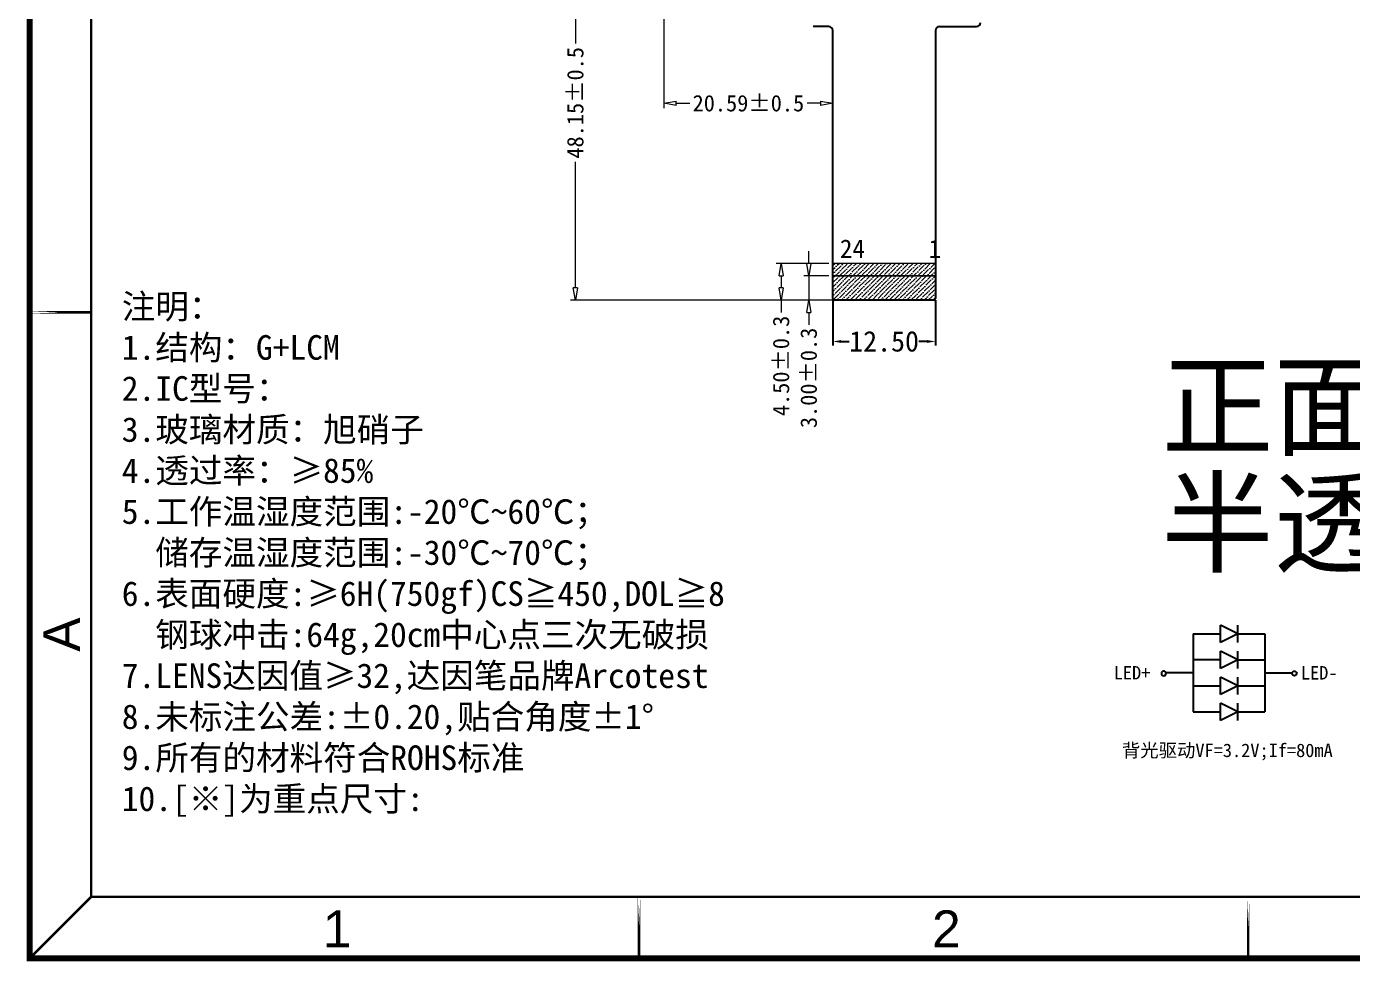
# Model space of a CAD drawing. Header units: millimetres. Extents: x 926 to 2373, y 379 to 806.
# Drawn here: x 1926.3 to 2088, y 378.8 to 492.8 of the extents above; entities that cross this region are included whole.
import ezdxf

# ---------------------------------------------------------------- set-up
doc = ezdxf.new("R2010")
doc.units = ezdxf.units.MM
doc.layers.add('DIM', color=3, linetype='Continuous', lineweight=20)
doc.layers.add('反射片（RD）', color=23, linetype='Continuous')
doc.layers.add('鑫视界图框', color=3, linetype='Continuous')
doc.styles.add('Arial', font='arial.ttf', dxfattribs={"height": 3})
doc.styles.add('C-E02$0$RT', font='ROMANT.SHX')
doc.styles.add('VIEW 2.5', font='', dxfattribs={"height": 2.5})
doc.styles.add('宋体', font='')
doc.styles.add('黑体', font='simhei.ttf')
doc.styles.get('VIEW 2.5').set_extended_font_data('SimSun')
doc.styles.get('宋体').set_extended_font_data('SimSun')
doc.dimstyles.new('ISO-25$0', dxfattribs={"dimtxt": 2, "dimasz": 1.5, "dimexe": 0.6, "dimexo": 0.5, "dimgap": 0.2, "dimtad": 0, "dimzin": 1, "dimdsep": 46, "dimtxsty": '宋体', "dimblk": 'CLOSEDBLANK', "dimcen": 2.5, "dimclrd": 3, "dimclre": 3, "dimclrt": 7, "dimadec": 0, "dimazin": 0, "dimtfac": 1, "dimtmove": 0, "dimatfit": 3, "dimldrblk": 'CLOSEDBLANK', "dimfxl": 1, "dimlwd": 5, "dimlwe": 5, "dimarcsym": 0})
doc.dimstyles.new('VIEW 2.5', dxfattribs={"dimtxt": 1, "dimasz": 1, "dimexe": 0.5, "dimexo": 0.2, "dimgap": 0.09, "dimtad": 1, "dimdsep": 46, "dimtxsty": 'VIEW 2.5', "dimcen": 0.09, "dimclrd": 256, "dimclre": 256, "dimclrt": 256, "dimadec": 0, "dimazin": 0, "dimtp": 0.01, "dimtm": 0.01, "dimtfac": 0.6, "dimtmove": 0, "dimatfit": 0, "dimfxl": 1, "dimtolj": 1, "dimtzin": 0, "dimarcsym": 0})

# ---------------------------------------------------------------- blocks, each defined once
blk = doc.blocks.new('*D66')
at = {"layer": 'Defpoints', "color": 0, "transparency": 16777216}
for p in [(2024.62, 459.59), (2037.12, 459.59), (2037.12, 454.37)]:
    blk.add_point(p, dxfattribs=at)
at = {"layer": 'DIM', "color": 3, "lineweight": -2, "transparency": 16777216}
for p, q in [((2024.62, 459.39), (2024.62, 453.87)), ((2037.12, 459.39), (2037.12, 453.87)), ((2025.62, 454.37), (2026.63, 454.37)), ((2036.12, 454.37), (2035.12, 454.37))]:
    blk.add_line(p, q, dxfattribs=at)
at = {"layer": 'DIM', "color": 3, "transparency": 16777216}
for points in [[(2025.62, 454.54), (2025.62, 454.2), (2024.62, 454.37)], [(2036.12, 454.54), (2036.12, 454.2), (2037.12, 454.37)]]:
    blk.add_solid(points, dxfattribs=at)
at = {"layer": 'DIM', "color": 7, "transparency": 16777216, "insert": (2030.87, 454.37), "char_height": 2.5, "attachment_point": 5, "style": '宋体'}
blk.add_mtext('\\A1;12.50', dxfattribs=at)
blk = doc.blocks.new('_ClosedBlank')
at = {"layer": 'DIM', "color": 0, "linetype": 'Continuous', "lineweight": -2}
for p, q in [((-1, 0.17), (0, 0)), ((-1, 0.17), (-1, -0.17)), ((0, 0), (-1, -0.17))]:
    blk.add_line(p, q, dxfattribs=at)
blk = doc.blocks.new('*D67')
at = {"color": 3, "lineweight": 5}
for p, q in [((2024.12, 463.89), (2017.72, 463.89)), ((2018.32, 462.39), (2018.32, 460.89)), ((2025.71, 459.39), (2017.72, 459.39)), ((2018.32, 459.39), (2018.32, 457.89))]:
    blk.add_line(p, q, dxfattribs=at)
at = {"layer": 'Defpoints', "color": 0}
for p in [(2024.62, 463.89), (2018.32, 459.39), (2026.21, 459.39)]:
    blk.add_point(p, dxfattribs=at)
at = {"color": 3, "lineweight": 5, "xscale": 1.5, "yscale": 1.5, "zscale": 1.5}
for p, rotation in [((2018.32, 463.89), 90), ((2018.32, 459.39), 270)]:
    blk.add_blockref('_ClosedBlank', p, dxfattribs=dict(at, rotation=rotation))
at = {"color": 7, "insert": (2018.32, 451.39), "char_height": 2, "attachment_point": 5, "rotation": 90, "style": '宋体'}
blk.add_mtext('4.50%%P0.3', dxfattribs=at)
blk = doc.blocks.new('*D68')
at = {"color": 3, "lineweight": 5}
for p, q in [((2021.69, 463.89), (2021.69, 465.39)), ((2024.12, 462.39), (2021.09, 462.39)), ((2021.69, 462.39), (2021.69, 459.39)), ((2025.71, 459.39), (2021.09, 459.39)), ((2021.69, 457.89), (2021.69, 456.39))]:
    blk.add_line(p, q, dxfattribs=at)
at = {"layer": 'Defpoints', "color": 0}
for p in [(2024.62, 462.39), (2021.69, 459.39), (2026.21, 459.39)]:
    blk.add_point(p, dxfattribs=at)
at = {"color": 3, "lineweight": 5, "xscale": 1.5, "yscale": 1.5, "zscale": 1.5}
for p, rotation in [((2021.69, 462.39), 270), ((2021.69, 459.39), 90)]:
    blk.add_blockref('_ClosedBlank', p, dxfattribs=dict(at, rotation=rotation))
at = {"color": 7, "insert": (2021.69, 449.93), "char_height": 2, "attachment_point": 5, "rotation": 90, "style": '宋体'}
blk.add_mtext('3.00%%P0.3', dxfattribs=at)
blk = doc.blocks.new('*D69')
at = {"color": 3, "lineweight": 5, "transparency": 16777216}
for p, q in [((2004.03, 538.61), (2004.03, 482.8)), ((2005.53, 483.4), (2007.18, 483.4)), ((2023.12, 483.4), (2021.48, 483.4)), ((2024.62, 484.54), (2024.62, 482.8))]:
    blk.add_line(p, q, dxfattribs=at)
at = {"layer": 'Defpoints', "color": 0, "transparency": 16777216}
for p in [(2004.03, 539.11), (2024.62, 485.04), (2024.62, 483.4)]:
    blk.add_point(p, dxfattribs=at)
at = {"color": 3, "lineweight": 5, "transparency": 16777216, "xscale": 1.5, "yscale": 1.5, "zscale": 1.5, "rotation": 180}
blk.add_blockref('_ClosedBlank', (2004.03, 483.4), dxfattribs=at)
at = {"color": 3, "lineweight": 5, "transparency": 16777216, "xscale": 1.5, "yscale": 1.5, "zscale": 1.5}
blk.add_blockref('_ClosedBlank', (2024.62, 483.4), dxfattribs=at)
at = {"color": 7, "transparency": 16777216, "insert": (2014.33, 483.4), "char_height": 2, "attachment_point": 5, "style": '宋体'}
blk.add_mtext('20.59%%P0.5', dxfattribs=at)
blk = doc.blocks.new('*D70')
at = {"color": 3, "lineweight": 5}
for p, q in [((2020.72, 507.54), (1992.64, 507.54)), ((1993.24, 506.04), (1993.24, 490.68)), ((1993.24, 460.89), (1993.24, 476.25)), ((2026.27, 459.39), (1992.64, 459.39))]:
    blk.add_line(p, q, dxfattribs=at)
at = {"layer": 'Defpoints', "color": 0}
for p in [(2021.22, 507.54), (1993.24, 459.39), (2026.77, 459.39)]:
    blk.add_point(p, dxfattribs=at)
at = {"color": 3, "lineweight": 5, "xscale": 1.5, "yscale": 1.5, "zscale": 1.5}
for p, rotation in [((1993.24, 507.54), 90), ((1993.24, 459.39), 270)]:
    blk.add_blockref('_ClosedBlank', p, dxfattribs=dict(at, rotation=rotation))
at = {"color": 7, "insert": (1993.24, 483.46), "char_height": 2, "attachment_point": 5, "rotation": 90, "style": '宋体'}
blk.add_mtext('48.15%%P0.5', dxfattribs=at)

msp = doc.modelspace()

# ---------------------------------------------------------------- hatches: boundary and pattern name
at = {"lineweight": 9}
h = msp.add_hatch(dxfattribs=at)
h.set_pattern_fill('ANSI36', color=30, scale=3)
h.set_pattern_definition([(45, (1180.60855, 814.47965), (0.19887378, 0.72920387), [0.9375, -0.1875, 0, -0.1875])])
h.paths.add_polyline_path([(2024.6227, 463.8893), (2024.6227, 462.3893), (2037.1227, 462.3893), (2037.1227, 463.8893)])
h.paths.add_polyline_path([(2024.6227, 462.3893), (2024.6227, 459.5893, 0.41421356), (2024.8227, 459.3893), (2036.9227, 459.3893, 0.41421356), (2037.1227, 459.5893), (2037.1227, 462.3893)])

# ---------------------------------------------------------------- linework, layer by layer
at = {"color": 30}
for p, q in [((2024.1227, 492.7621), (2022.2184, 492.7621)), ((2024.6227, 459.5893), (2024.6227, 492.2621)), ((2037.1227, 492.2621), (2037.1227, 459.5893)), ((2037.6227, 492.7621), (2042.1257, 492.7621)), ((2036.9227, 459.3893), (2024.8227, 459.3893))]:
    msp.add_line(p, q, dxfattribs=at)
at = {"color": 30, "lineweight": 9}
msp.add_line((2037.1227, 463.8893), (2024.6227, 463.8893), dxfattribs=at)
at = {"color": 6}
for p, q in [((2068.5424, 418.7193), (2068.5424, 409.2219)), ((2068.5424, 418.7193), (2071.8584, 418.7193)), ((2073.9715, 418.7218), (2071.8583, 419.7784)), ((2073.9715, 418.7218), (2071.8583, 417.6652)), ((2071.8584, 417.6647), (2071.8584, 419.7778)), ((2073.9715, 417.6647), (2073.9715, 419.7778)), ((2073.9715, 418.7218), (2077.2875, 418.7218)), ((2077.2875, 418.7218), (2077.2875, 409.2249)), ((2071.8584, 415.5554), (2068.5424, 415.5554)), ((2073.9715, 415.556), (2071.8583, 416.6126)), ((2073.9715, 415.556), (2071.8583, 414.4994)), ((2071.8584, 414.4989), (2071.8584, 416.612)), ((2073.9715, 414.4989), (2073.9715, 416.612)), ((2073.9715, 415.556), (2077.2875, 415.556)), ((2068.5423, 413.9734), (2065.2263, 413.9734)), ((2077.2875, 413.9734), (2080.6036, 413.9734)), ((2068.5424, 412.3877), (2071.8584, 412.3896)), ((2073.9715, 412.3902), (2071.8583, 413.4468)), ((2073.9715, 412.3902), (2071.8583, 411.3336)), ((2071.8584, 411.3331), (2071.8584, 413.4462)), ((2073.9715, 411.3331), (2073.9715, 413.4462)), ((2073.9715, 412.3902), (2077.2875, 412.3902)), ((2068.5424, 409.2219), (2071.8584, 409.2238)), ((2073.9715, 409.2244), (2071.8583, 410.281)), ((2073.9715, 409.2244), (2071.8583, 408.1678)), ((2071.8584, 408.1673), (2071.8584, 410.2804)), ((2073.9715, 408.1673), (2073.9715, 410.2804)), ((2073.9715, 409.2249), (2077.2875, 409.2249))]:
    msp.add_line(p, q, dxfattribs=at)
at = {"color": 0, "lineweight": 9, "const_width": 0.2}
msp.add_lwpolyline([(2037.1212, 462.3893), (2024.6212, 462.3893)], dxfattribs=at)
at = {"color": 30}
for centre, radius, start, end in [((2042.1257, 493.2621), 0.5, 270, 0), ((2024.1227, 492.2621), 0.5, 0, 90), ((2037.6227, 492.2621), 0.5, 90, 180), ((2024.8227, 459.5893), 0.2, 180, 270), ((2036.9227, 459.5893), 0.2, 270, 360)]:
    msp.add_arc(centre, radius, start, end, dxfattribs=at)
at = {"color": 6, "extrusion": (0, 0, -1)}
msp.add_ellipse((2064.9524, 413.9072), major_axis=(-0.1992, 0.1992), ratio=1, start_param=5.49778714, end_param=11.78097245, dxfattribs=at)
at = {"color": 6}
msp.add_ellipse((2080.8774, 413.9072), major_axis=(0.1992, 0.1992), ratio=1, start_param=5.49778714, end_param=11.78097245, dxfattribs=at)
at = {"layer": '鑫视界图框', "color": 3}
for points, const_width in [([(2372.2175, 379.167), (1926.7175, 379.167), (1926.7175, 694.167), (2372.2175, 694.167)], 0.75), ([(2364.7175, 386.667), (1934.2175, 386.667), (1934.2175, 686.667), (2364.7175, 686.667)], 0.3), ([(1926.7175, 457.917), (1934.1425, 457.917), (1934.1425, 457.917), (1926.7175, 457.917)], 0.3), ([(2001.004, 386.659), (2001.004, 386.659), (2001.004, 379.234), (2001.004, 379.234)], 0.3), ([(2075.254, 386.659), (2075.254, 386.659), (2075.254, 379.234), (2075.254, 379.234)], 0.3)]:
    msp.add_lwpolyline(points, close=True, dxfattribs=dict(at, const_width=const_width))
at = {"layer": '鑫视界图框', "color": 3, "const_width": 0.3}
msp.add_lwpolyline([(1934.2175, 386.667), (1926.7175, 379.167)], dxfattribs=at)

# ---------------------------------------------------------------- texts
at = {"color": 6, "style": '宋体'}
for s, p in [('LED+', (2058.8616, 413.1667)), ('LED-', (2081.6758, 413.1633))]:
    msp.add_text(s, height=1.63848, dxfattribs=at).set_placement(p)
at = {"color": 6, "linetype": 'Continuous', "char_height": 2.243969, "width": 1.830079, "attachment_point": 1, "style": '宋体'}
for s, insert in [('{\\fSimSun|b0|i0|c134|p2;24}', (2025.4859, 466.8083)), ('{\\fSimSun|b0|i0|c134|p2;1}', (2036.2898, 466.7858))]:
    msp.add_mtext(s, dxfattribs=dict(at, insert=insert))
at = {"attachment_point": 1}
for s, insert, char_height, width, style in [('{\\C4;注明：\\P1.结构：\\C1;G+LCM\\P\\C4;2.IC型号：\\C1;\\P\\C4;3.玻璃材质：\\C1;旭硝子\\P\\C4;4.透过率：≥85%\\P5.工作温湿度范围:-20℃~60℃；\\P  储存温湿度范围:-30℃~70℃；\\P6.表面硬度:≥\\C1;6H\\C4;(750gf)CS≧\\C1;450\\C4;,DOL\\C1;≧8\\C4;\\P  钢球冲击:64g,\\C1;20\\C4;cm中心点三次无破损\\P7.LENS达因值≥\\C1;32\\C4;,达因笔品牌Arcotest\\P8.未标注公差:±0.20,\\C1;贴合角度±1°\\P\\C4;9.所有的材料符合ROHS标准\\P10.\\A1;\\C1;[\\fSimSun|b0|i0|c134|p2;※\\fSimHei|b0|i0|c134|p2;]\\C4;为重点尺寸:}', (1937.9554, 460.1413), 3, 137.062358, '黑体'), ('{\\fSimHei|b0|i0|c134|p49;\\C1;正面保护膜单层出货}', (2064.6865, 451.5198), 10, 165.741216, 'Arial'), ('{\\fSimHei|b0|i0|c134|p49;\\C1;半透}', (2064.6865, 437.2493), 10, 34.063537, 'Arial')]:
    msp.add_mtext(s, dxfattribs=dict(at, insert=insert, char_height=char_height, width=width, style=style))
at = {"layer": '反射片（RD）', "color": 7, "insert": (2059.8615, 405.3525), "char_height": 1.640657, "width": 34.852474, "attachment_point": 1, "style": 'C-E02$0$RT'}
msp.add_mtext('{\\fSimSun|b0|i0|c134|p2;背光驱动VF=3.2V;If=80mA}', dxfattribs=at)
at = {"layer": '鑫视界图框', "color": 3, "insert": (1928.3805, 416.5447), "char_height": 4.5, "width": 19.11145, "attachment_point": 1, "rotation": 90, "style": '黑体'}
msp.add_mtext('{\\fArial|b0|i0|c0|p34;A}', dxfattribs=at)
at = {"layer": '鑫视界图框', "color": 3, "char_height": 4.5, "width": 1.892584, "attachment_point": 1, "style": '黑体'}
for s, insert in [('{\\fArial|b0|i0|c0|p34;1}', (1962.4636, 385.0206)), ('{\\fArial|b0|i0|c0|p34;2}', (2036.7136, 385.0206))]:
    msp.add_mtext(s, dxfattribs=dict(at, insert=insert))

# ---------------------------------------------------------------- dimensions: what is measured, and where the dimension line sits
dim = msp.add_linear_dim(base=(2024.6227, 483.4047), p1=(2004.0322, 539.11), p2=(2024.6227, 485.0413), text='<>%%P0.5', dimstyle='ISO-25$0')
dim.commit()
dim.dimension.update_dxf_attribs({"geometry": '*D69', "text_midpoint": (2014.3275, 483.4047)})
for base, p1, p2, text, picture, middle in [((1993.2399, 459.3893), (2021.2184, 507.539), (2026.7665, 459.3893), '<>%%P0.5', '*D70', (1993.2399, 483.4641)), ((2018.3166, 459.3893), (2024.6227, 463.8893), (2026.2051, 459.3893), '<>%%P0.3', '*D67', (2018.3166, 451.3932)), ((2021.688, 459.3893), (2024.6227, 462.3893), (2026.2051, 459.3893), '<>%%P0.3', '*D68', (2021.688, 449.9267))]:
    dim = msp.add_linear_dim(base=base, p1=p1, p2=p2, angle=90, text=text, dimstyle='ISO-25$0')
    dim.commit()
    dim.dimension.update_dxf_attribs({"geometry": picture, "text_midpoint": middle})
at = {"layer": 'DIM'}
dim = msp.add_linear_dim(base=(2037.1227, 454.3702), p1=(2024.6227, 459.5893), p2=(2037.1227, 459.5893), dimstyle='VIEW 2.5', override={"dimtxt": 2.5, "dimtad": 0, "dimzin": 0, "dimtxsty": '宋体', "dimclrd": 3, "dimclre": 3, "dimclrt": 7}, dxfattribs=at)
dim.commit()
dim.dimension.update_dxf_attribs({"geometry": '*D66', "text_midpoint": (2030.8727, 454.3702)})

doc.saveas('drawing.dxf')
